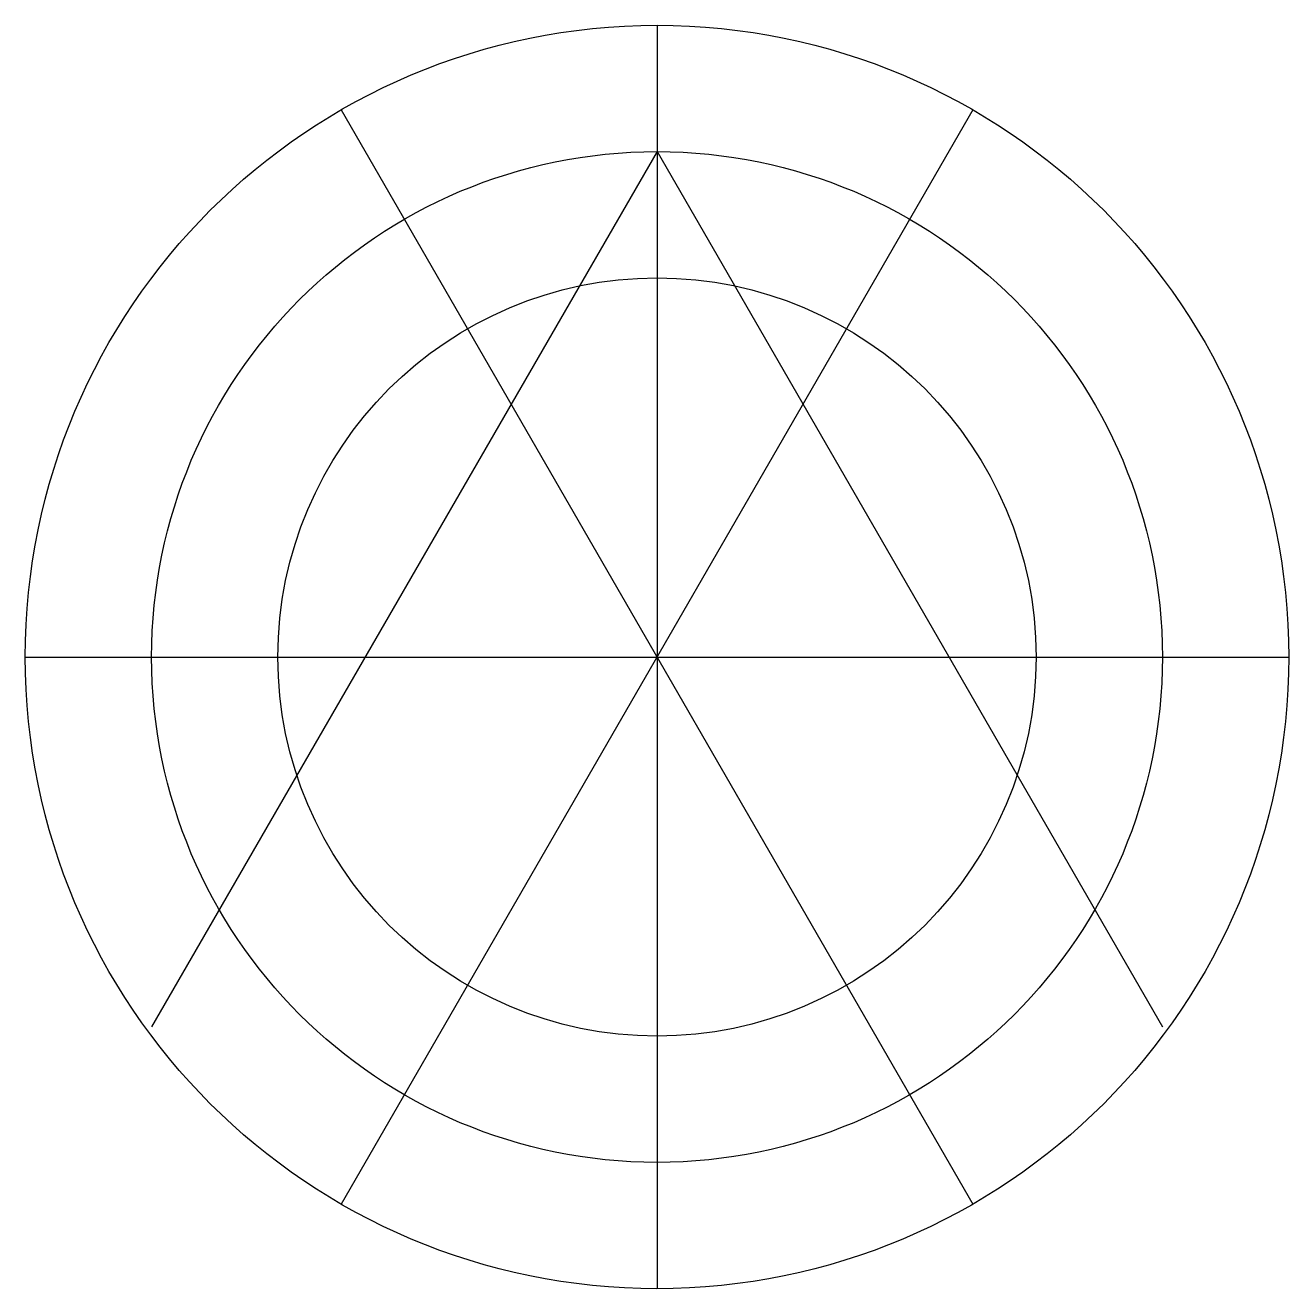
# Model space of a CAD drawing. Header units: millimetres. Extents: x -62 to 62, y -62 to 62.
import ezdxf

# ---------------------------------------------------------------- set-up
doc = ezdxf.new("R2010")
doc.units = ezdxf.units.MM

msp = doc.modelspace()

# ---------------------------------------------------------------- linework, layer by layer
for points in [[(0, 62.5), (0, -62.5)], [(-31.25, 54.13), (31.25, -54.13)], [(31.25, 54.13), (-31.25, -54.13)], [(0, 50), (-50, -36.6)], [(0, 50), (50, -36.6)], [(-62.5, 0), (62.5, 0)]]:
    msp.add_lwpolyline(points)
for radius in [62.5, 50, 37.5]:
    msp.add_circle((0, 0), radius)

doc.saveas('drawing.dxf')
